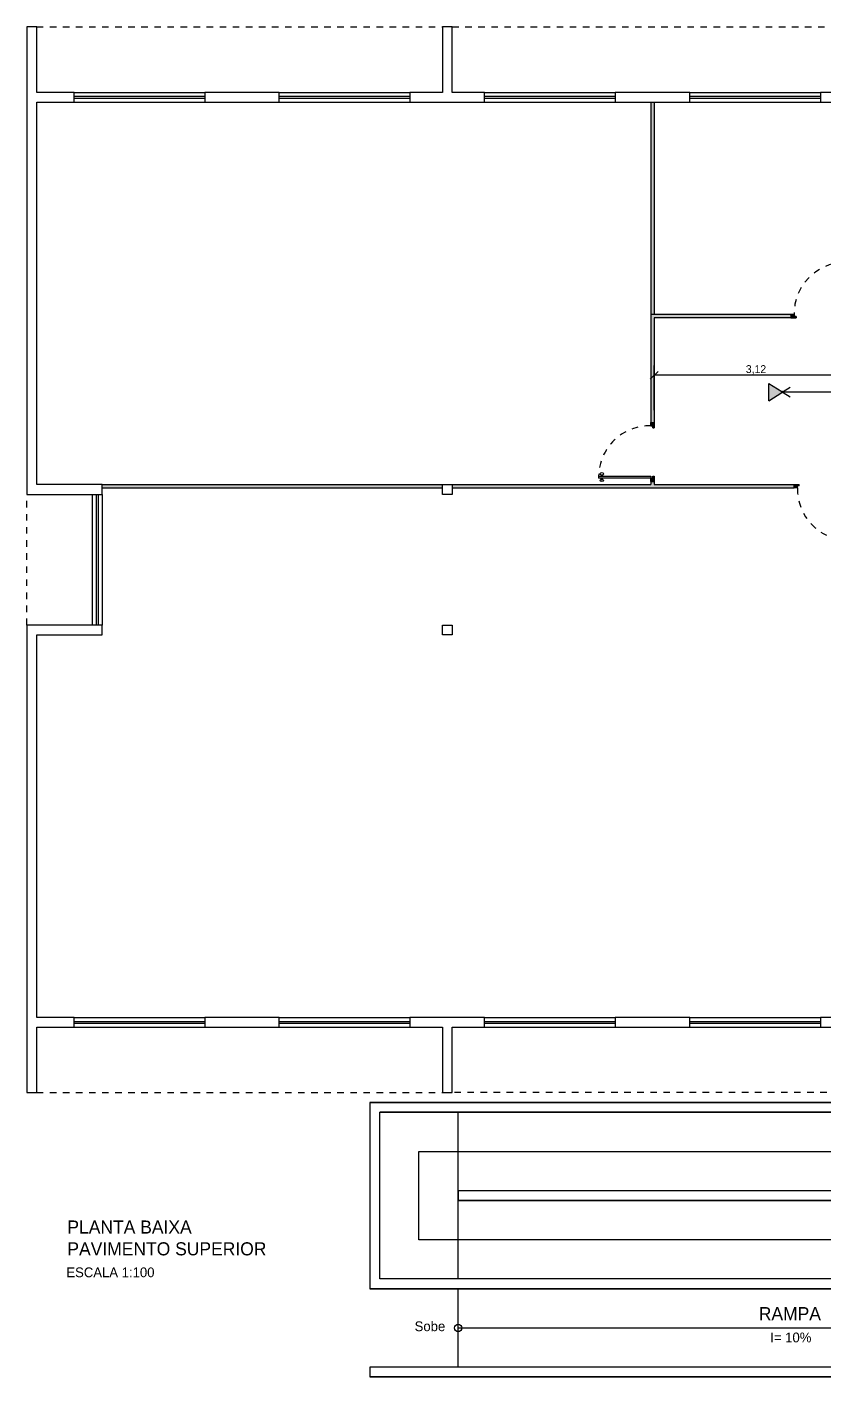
# Model space of a CAD drawing. Header units: millimetres. Extents: x 952 to 2017, y 419 to 1447.
# Drawn here: x 952.34 to 964.52, y 418.67 to 439.32 of the extents above; entities that cross this region are included whole.
import ezdxf

# ---------------------------------------------------------------- set-up
doc = ezdxf.new("R2010")
doc.units = ezdxf.units.MM
doc.header["$PDMODE"] = 34
doc.linetypes.add('ACAD_ISO03W100', pattern=[30, 12, -18])
doc.layers.get('0').update_dxf_attribs({"color": 5})
for name, color, linetype in [('can02', 2, 'Continuous'), ('can03', 3, 'Continuous'), ('fio tomadas de chão', 82, 'Continuous'), ('Layer1', 204, 'Continuous'), ('pena 01', 1, 'Continuous'), ('pena01', 1, 'Continuous'), ('pena02', 2, 'Continuous'), ('pena04', 4, 'Continuous')]:
    doc.layers.add(name, color=color, linetype=linetype)
doc.styles.get("Standard").update_dxf_attribs({"font": 'ERASLGHT.TTF'})
doc.dimstyles.new('ISO-25', dxfattribs={"dimtxt": 0.12, "dimasz": 0.12, "dimexe": 0.15, "dimexo": 0.14, "dimgap": 0.015, "dimtad": 1, "dimzin": 1, "dimtxsty": 'Standard', "dimblk": 'OBLIQUE', "dimcen": 0.15, "dimdle": 0.0005, "dimclrd": 1, "dimclre": 1, "dimclrt": 2, "dimadec": 0, "dimazin": 0, "dimtfac": 1, "dimtmove": 0, "dimatfit": 3, "dimldrblk": 'OBLIQUE', "dimfxl": 1, "dimarcsym": 0})

# ---------------------------------------------------------------- blocks, each defined once
blk = doc.blocks.new('_Oblique')
at = {"color": 0, "linetype": 'ByBlock', "lineweight": -2}
blk.add_line((-0.5, -0.5), (0.5, 0.5), dxfattribs=at)
blk = doc.blocks.new('*D18')
at = {"color": 1, "lineweight": -2}
for p, q in [((961.94, 433.462), (961.94, 434.144)), ((965.057, 433.462), (965.057, 434.144)), ((965.058, 433.994), (961.94, 433.994))]:
    blk.add_line(p, q, dxfattribs=at)
at = {"layer": 'Defpoints', "color": 0}
for p in [(961.94, 433.994), (961.94, 433.322), (965.057, 433.322)]:
    blk.add_point(p, dxfattribs=at)
at = {"color": 1, "lineweight": -2, "xscale": 0.12, "yscale": 0.12, "zscale": 0.12, "rotation": 180}
blk.add_blockref('_Oblique', (961.94, 433.994), dxfattribs=at)
at = {"color": 1, "lineweight": -2, "xscale": 0.12, "yscale": 0.12, "zscale": 0.12}
blk.add_blockref('_Oblique', (965.057, 433.994), dxfattribs=at)
at = {"color": 2, "insert": (963.499, 434.078), "char_height": 0.12, "attachment_point": 5}
blk.add_mtext('3,12', dxfattribs=at)

msp = doc.modelspace()

# ---------------------------------------------------------------- hatches: boundary and pattern name
at = {"layer": 'fio tomadas de chão'}
msp.add_hatch(color=256, dxfattribs=at).paths.add_polyline_path([(963.696, 433.606), (963.696, 433.87), (963.897, 433.744, 0.141294), (963.895, 433.738, 0.141294), (963.897, 433.732)])
at = {"layer": 'Layer1'}
msp.add_hatch(color=256, dxfattribs=at).paths.add_polyline_path([(964.032, 434.922), (961.89, 434.922), (961.89, 433.272), (961.94, 433.272), (961.94, 434.872), (964.032, 434.872)])
at = {"layer": 'pena02'}
h = msp.add_hatch(dxfattribs=at)
h.set_pattern_fill('LINE', color=256, scale=0.004, angle=45, style=0)
h.set_pattern_definition([(225, (2982.931136, 2376.170972), (0.00898025612, -0.00898025612), [])])
h.paths.add_polyline_path([(964.032, 434.922), (964.032, 434.872), (964.112, 434.872), (964.112, 434.892), (964.082, 434.892), (964.082, 434.922)])
h = msp.add_hatch(dxfattribs=at)
h.set_pattern_fill('LINE', color=256, scale=0.004, angle=135, style=0)
h.set_pattern_definition([(45, (-979.358499, -1585.626996), (0.00898025612, -0.00898025612), [])])
h.paths.add_polyline_path([(961.89, 433.272), (961.94, 433.272), (961.94, 433.192), (961.92, 433.192), (961.92, 433.222), (961.89, 433.222)])
h = msp.add_hatch(dxfattribs=at)
h.set_pattern_fill('LINE', color=256, scale=0.004, angle=135, style=0)
h.set_pattern_definition([(45, (-979.358499, -1585.426996), (0.00898025612, -0.00898025612), [])])
h.paths.add_polyline_path([(961.89, 432.372), (961.94, 432.372), (961.94, 432.452), (961.92, 432.452), (961.92, 432.422), (961.89, 432.422)])
for points in [[(958.699, 432.272), (958.699, 432.322), (953.49, 432.322), (953.49, 432.272)], [(964.082, 432.272), (964.082, 432.322), (961.94, 432.322), (961.94, 432.372), (961.89, 432.372), (961.89, 432.322), (958.849, 432.322), (958.849, 432.272)]]:
    msp.add_hatch(color=256, dxfattribs=at).paths.add_polyline_path(points)
h = msp.add_hatch(dxfattribs=at)
h.set_pattern_fill('LINE', color=256, scale=0.004, angle=45, style=0)
h.set_pattern_definition([(135, (2982.981136, -1508.977023), (0.00898025612, 0.00898025612), [])])
h.paths.add_polyline_path([(964.082, 432.272), (964.082, 432.322), (964.162, 432.322), (964.162, 432.302), (964.132, 432.302), (964.132, 432.272)])
at = {"layer": 'pena04'}
msp.add_hatch(color=256, dxfattribs=at).paths.add_polyline_path([(961.94, 434.922), (961.94, 438.172), (961.89, 438.172), (961.89, 434.922)])

# ---------------------------------------------------------------- linework, layer by layer
at = {"layer": 'can02'}
for p, q in [((958.34, 422.122), (970.04, 422.122)), ((958.34, 420.772), (958.34, 422.122)), ((970.64, 420.772), (958.34, 420.772)), ((958.94, 419.422), (970.64, 419.422))]:
    msp.add_line(p, q, dxfattribs=at)
for points in [[(953.49, 432.172), (953.49, 432.322), (952.49, 432.322), (952.49, 438.172), (953.061, 438.172), (953.061, 438.322), (952.49, 438.322), (952.49, 439.322), (952.34, 439.322), (952.34, 432.172)], [(959.345, 438.172), (959.345, 438.322), (958.849, 438.322), (958.849, 439.322), (958.699, 439.322), (958.699, 438.322), (958.203, 438.322), (958.203, 438.172)], [(965.582, 438.322), (965.132, 438.322), (965.132, 439.322), (964.982, 439.322), (964.982, 438.322), (964.486, 438.322), (964.486, 438.172), (964.982, 438.172), (964.982, 434.872), (969.09, 434.872), (969.09, 435.122), (968.94, 435.122), (968.94, 435.022), (965.132, 435.022), (965.132, 438.172), (965.582, 438.172)], [(956.203, 438.172), (956.203, 438.322), (955.061, 438.322), (955.061, 438.172)], [(962.486, 438.172), (962.486, 438.322), (961.345, 438.322), (961.345, 438.172)], [(952.49, 423.022), (952.49, 424.022), (953.061, 424.022), (953.061, 424.172), (952.49, 424.172), (952.49, 430.022), (953.49, 430.022), (953.49, 430.172), (952.34, 430.172), (952.34, 423.022)], [(956.203, 424.022), (956.203, 424.172), (955.061, 424.172), (955.061, 424.022)], [(958.849, 423.022), (958.849, 424.022), (959.345, 424.022), (959.345, 424.172), (958.203, 424.172), (958.203, 424.022), (958.699, 424.022), (958.699, 423.022)], [(962.486, 424.022), (962.486, 424.172), (961.345, 424.172), (961.345, 424.022)], [(965.132, 423.022), (965.132, 424.022), (965.615, 424.022), (965.615, 424.172), (964.486, 424.172), (964.486, 424.022), (964.982, 424.022), (964.982, 423.022)], [(970.04, 420.172), (957.74, 420.172), (957.74, 422.722), (971.39, 422.722), (971.39, 423.022), (971.24, 423.022), (971.24, 422.872), (970.04, 422.872), (957.59, 422.872), (957.59, 420.022), (970.04, 420.022)], [(971.39, 421.372), (973.74, 421.372), (973.74, 423.022), (973.59, 423.022), (973.59, 421.522), (958.94, 421.522), (958.94, 421.372), (971.24, 421.372), (971.24, 418.822), (957.59, 418.822), (957.59, 418.672), (971.39, 418.672)]]:
    msp.add_lwpolyline(points, close=True, dxfattribs=at)
msp.add_circle((958.94, 419.422), 0.0562, dxfattribs=at)
at = {"layer": 'can03', "ltscale": 0.2}
for p, q in [((957.59, 422.872), (957.59, 420.022)), ((957.59, 422.872), (970.04, 422.872)), ((971.39, 422.722), (957.74, 422.722)), ((957.74, 420.172), (957.74, 422.722)), ((973.59, 421.522), (958.94, 421.522)), ((958.94, 421.372), (958.94, 421.522)), ((971.24, 421.372), (958.94, 421.372)), ((970.04, 420.022), (957.59, 420.022)), ((970.04, 420.172), (957.74, 420.172)), ((957.59, 418.822), (957.59, 418.672)), ((971.24, 418.822), (957.59, 418.822)), ((971.39, 418.672), (957.59, 418.672))]:
    msp.add_line(p, q, dxfattribs=at)
at = {"layer": 'fio tomadas de chão'}
for p, q in [((963.696, 433.87), (963.897, 433.744)), ((963.696, 433.606), (963.696, 433.87)), ((963.696, 433.606), (963.897, 433.732)), ((963.916, 433.744), (964.024, 433.812)), ((963.916, 433.732), (964.024, 433.664)), ((972.489, 433.737), (963.918, 433.738))]:
    msp.add_line(p, q, dxfattribs=at)
msp.add_circle((963.906, 433.738), 0.0116, dxfattribs=at)
at = {"layer": 'pena 01', "linetype": 'ACAD_ISO03W100', "ltscale": 0.005}
for p, q in [((952.49, 439.322), (958.699, 439.322)), ((958.849, 439.322), (964.982, 439.322)), ((952.34, 430.172), (952.34, 432.172)), ((952.49, 423.022), (958.699, 423.022)), ((964.982, 423.022), (958.849, 423.022))]:
    msp.add_line(p, q, dxfattribs=at)
at = {"layer": 'pena 01', "ltscale": 0.005}
for p, q in [((958.94, 421.522), (958.94, 422.722)), ((958.94, 420.172), (958.94, 421.372)), ((958.94, 418.822), (958.94, 420.022))]:
    msp.add_line(p, q, dxfattribs=at)
at = {"layer": 'pena 01', "linetype": 'ACAD_ISO03W100', "ltscale": 0.005}
for centre, start, end in [((964.867, 434.937), 91.0947, 181.0947), ((961.875, 432.437), 88.9053, 178.9053), ((964.917, 432.257), 178.9053, 268.9053)]:
    msp.add_arc(centre, 0.785, start, end, dxfattribs=at)
at = {"layer": 'pena01'}
for p, q in [((953.061, 438.322), (955.061, 438.322)), ((956.203, 438.322), (958.203, 438.322)), ((959.345, 438.322), (961.345, 438.322)), ((962.486, 438.322), (964.486, 438.322)), ((953.061, 438.172), (955.061, 438.172)), ((956.203, 438.172), (958.203, 438.172)), ((959.345, 438.172), (961.345, 438.172)), ((962.486, 438.172), (964.486, 438.172)), ((953.34, 432.172), (953.34, 430.172)), ((953.34, 432.172), (953.34, 430.172)), ((953.49, 432.172), (953.49, 430.172)), ((953.061, 424.172), (955.061, 424.172)), ((956.203, 424.172), (958.203, 424.172)), ((959.345, 424.172), (961.345, 424.172)), ((962.486, 424.172), (964.486, 424.172)), ((953.061, 424.022), (955.061, 424.022)), ((956.203, 424.022), (958.203, 424.022)), ((959.345, 424.022), (961.345, 424.022)), ((962.486, 424.022), (964.486, 424.022))]:
    msp.add_line(p, q, dxfattribs=at)
at = {"layer": 'pena02'}
for p, q in [((953.061, 438.262), (955.061, 438.262)), ((953.061, 438.232), (955.061, 438.232)), ((956.203, 438.262), (958.203, 438.262)), ((956.203, 438.232), (958.203, 438.232)), ((959.345, 438.262), (961.345, 438.262)), ((959.345, 438.232), (961.345, 438.232)), ((962.486, 438.262), (964.486, 438.262)), ((962.486, 438.232), (964.486, 438.232)), ((961.89, 438.172), (961.89, 433.272)), ((961.94, 438.172), (961.94, 434.922)), ((964.032, 434.922), (961.89, 434.922)), ((964.082, 434.922), (964.032, 434.922)), ((964.032, 434.922), (964.032, 434.872)), ((964.082, 434.922), (964.082, 434.892)), ((964.112, 434.892), (964.082, 434.892)), ((964.112, 434.892), (964.112, 434.872)), ((961.94, 434.872), (961.94, 433.272)), ((964.032, 434.872), (961.94, 434.872)), ((964.032, 434.872), (964.112, 434.872)), ((961.89, 433.272), (961.94, 433.272)), ((961.89, 433.222), (961.89, 433.272)), ((961.94, 433.272), (961.94, 433.192)), ((961.89, 433.222), (961.92, 433.222)), ((961.92, 433.192), (961.92, 433.222)), ((961.92, 433.192), (961.94, 433.192)), ((961.09, 432.452), (961.09, 432.422)), ((961.09, 432.452), (961.89, 432.452)), ((961.89, 432.422), (961.09, 432.422)), ((961.13, 432.473), (961.13, 432.452)), ((961.13, 432.401), (961.13, 432.422)), ((961.15, 432.473), (961.15, 432.452)), ((961.15, 432.401), (961.15, 432.422)), ((961.89, 432.452), (961.89, 432.422)), ((961.89, 432.452), (961.89, 432.372)), ((961.89, 432.422), (961.94, 432.422)), ((961.89, 432.422), (961.92, 432.422)), ((961.89, 432.372), (961.89, 432.422)), ((961.92, 432.452), (961.94, 432.452)), ((961.92, 432.422), (961.92, 432.452)), ((961.94, 432.452), (961.94, 432.372)), ((953.49, 432.322), (958.699, 432.322)), ((953.49, 432.272), (958.699, 432.272)), ((958.849, 432.322), (961.89, 432.322)), ((958.849, 432.272), (964.082, 432.272)), ((961.89, 432.372), (961.89, 432.322)), ((961.89, 432.372), (961.94, 432.372)), ((961.94, 432.372), (961.94, 432.322)), ((961.94, 432.322), (964.082, 432.322)), ((964.082, 432.272), (964.082, 432.322)), ((964.082, 432.322), (964.162, 432.322)), ((964.132, 432.272), (964.082, 432.272)), ((964.162, 432.302), (964.132, 432.302)), ((964.132, 432.272), (964.132, 432.302)), ((964.162, 432.302), (964.162, 432.322)), ((953.4, 432.172), (953.4, 430.172)), ((953.43, 432.172), (953.43, 430.172)), ((953.061, 424.112), (955.061, 424.112)), ((953.061, 424.082), (955.061, 424.082)), ((956.203, 424.112), (958.203, 424.112)), ((956.203, 424.082), (958.203, 424.082)), ((959.345, 424.112), (961.345, 424.112)), ((959.345, 424.082), (961.345, 424.082)), ((962.486, 424.112), (964.486, 424.112)), ((962.486, 424.082), (964.486, 424.082))]:
    msp.add_line(p, q, dxfattribs=at)
at = {"layer": 'pena02', "extrusion": (0, 0, -1)}
msp.add_ellipse((961.14, 432.487), major_axis=(-0.03, 0), ratio=0.5, dxfattribs=at)
at = {"layer": 'pena02'}
msp.add_ellipse((961.14, 432.387), major_axis=(-0.03, 0), ratio=0.5, dxfattribs=at)
at = {"layer": 'pena04'}
for points in [[(958.699, 432.172), (958.699, 432.322), (958.849, 432.322), (958.849, 432.172)], [(958.699, 430.022), (958.699, 430.172), (958.849, 430.172), (958.849, 430.022)]]:
    msp.add_lwpolyline(points, close=True, dxfattribs=at)

# ---------------------------------------------------------------- texts
at = {"layer": 'pena02', "char_height": 0.2, "width": 11.6204, "attachment_point": 1}
for s, insert in [('{\\fEras Demi ITC|b0|i0|c0|p34;PLANTA BAIXA\\PPAVIMENTO SUPERIOR}', (952.959, 421.066)), ('{\\fEras Demi ITC|b0|i0|c0|p34;\\H0.75x;ESCALA 1:100}', (952.943, 420.348)), ('{\\fEras Demi ITC|b0|i0|c0|p34;RAMPA}', (963.542, 419.741)), ('{\\fEras Demi ITC|b0|i0|c0|p34;\\H0.75x;Sobe}', (958.274, 419.523)), ('{\\fEras Demi ITC|b0|i0|c0|p34;\\H0.75x;I= 10%}', (963.717, 419.352))]:
    msp.add_mtext(s, dxfattribs=dict(at, insert=insert))

# ---------------------------------------------------------------- dimensions: what is measured, and where the dimension line sits
dim = msp.add_linear_dim(base=(961.94, 433.994), p1=(965.057, 433.322), p2=(961.94, 433.322), dimstyle='ISO-25')
dim.commit()
dim.dimension.update_dxf_attribs({"geometry": '*D18', "text_midpoint": (963.499, 434.078)})

doc.saveas('drawing.dxf')
